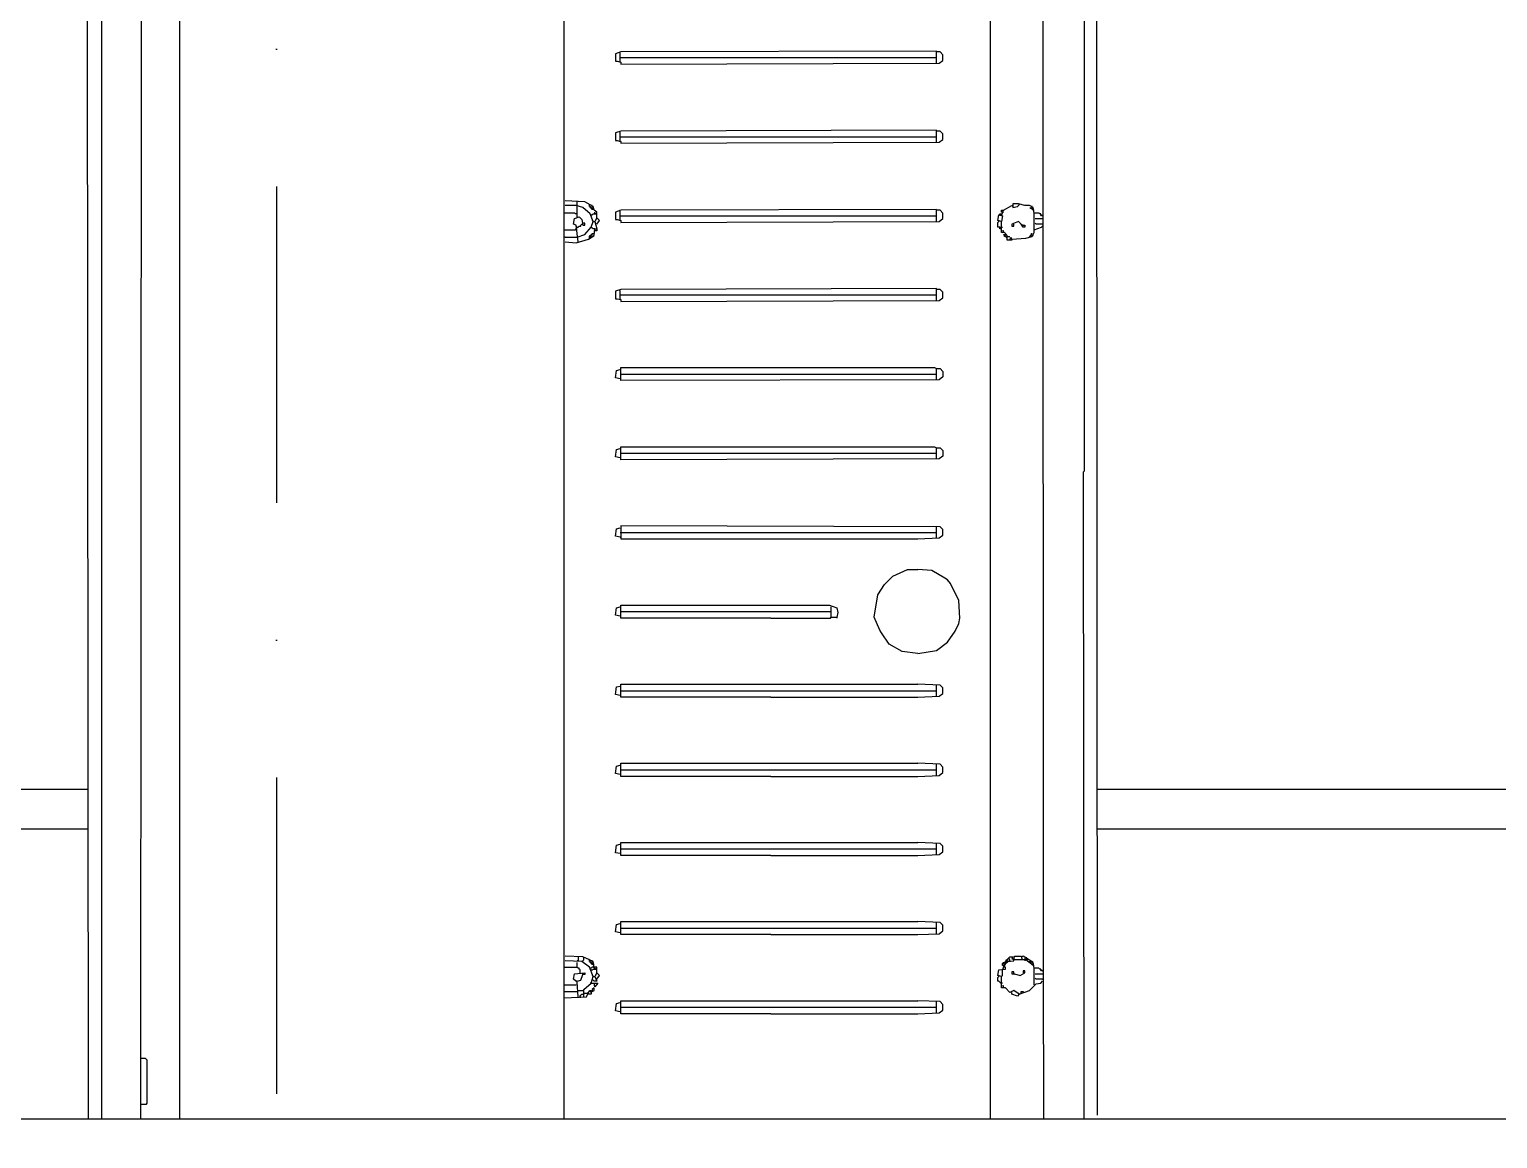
# Model space of a CAD drawing. Extents: x 3792242 to 5145247, y -1546315 to -1031918.
# Drawn here: x 3940713 to 3941826, y -1492045 to -1491204 of the extents above; entities that cross this region are included whole.
import ezdxf

# ---------------------------------------------------------------- set-up
doc = ezdxf.new("R2010")
doc.units = 0
doc.header["$MEASUREMENT"] = 0
doc.linetypes.add('BODKOCIARKOVANA_3', pattern=[5.6, 3, -1.3, 0, -1.3])
for name, color, linetype in [('osi', 253, 'CONTINUOUS'), ('TENKÁ', 7, 'CONTINUOUS'), ('ZZ-chladenie', 133, 'CONTINUOUS')]:
    doc.layers.add(name, color=color, linetype=linetype)

msp = doc.modelspace()

# ---------------------------------------------------------------- linework, layer by layer
at = {"layer": 'osi', "linetype": 'BODKOCIARKOVANA_3', "ltscale": 80}
msp.add_line((3940900, -1485946), (3940900, -1508356), dxfattribs=at)
at = {"layer": 'TENKÁ'}
for p, q in [((3903205, -1491780.27), (3940757.191, -1491780.27)), ((3941522.761, -1491780.27), (3942130.581, -1491780.27)), ((3936465, -1491810.27), (3940757.217, -1491810.27)), ((3941522.775, -1491810.27), (3942130.606, -1491810.27)), ((3936435, -1492030.27), (3949315, -1492030.27))]:
    msp.add_line(p, q, dxfattribs=at)
at = {"layer": 'ZZ-chladenie'}
for p, q in [((3940767.397, -1492030.27), (3940767.397, -1490472.802)), ((3941512.99, -1491538.943), (3941512.99, -1490472.802)), ((3940757.403, -1492030.27), (3940756.101, -1490493.984)), ((3941441.679, -1492030.27), (3941441.679, -1490494.69)), ((3941481.924, -1491917.388), (3941481.218, -1490494.69)), ((3941522.875, -1492027.532), (3941522.169, -1490494.69)), ((3940797.114, -1492030.27), (3940797.758, -1490674.734)), ((3940826.706, -1492030.27), (3940826.706, -1490872.429)), ((3941118.306, -1492030.27), (3941118.306, -1490887.256)), ((3941161.376, -1491221.219), (3941157.139, -1491222.631)), ((3941157.139, -1491222.631), (3941157.139, -1491228.28)), ((3941157.139, -1491228.28), (3941158.552, -1491228.28)), ((3941158.552, -1491228.28), (3941161.376, -1491228.986)), ((3941160.669, -1491228.986), (3941160.669, -1491221.925)), ((3941160.669, -1491225.455), (3941400.727, -1491225.455)), ((3941400.727, -1491220.513), (3941161.376, -1491221.219)), ((3941161.376, -1491228.986), (3941161.376, -1491230.398)), ((3941400.727, -1491229.692), (3941400.727, -1491220.513)), ((3941403.552, -1491221.219), (3941400.727, -1491221.219)), ((3941402.846, -1491229.692), (3941405.67, -1491227.574)), ((3941405.67, -1491223.338), (3941403.552, -1491221.219)), ((3941405.67, -1491227.574), (3941405.67, -1491223.338)), ((3941161.376, -1491230.398), (3941402.846, -1491229.692)), ((3941161.376, -1491281.234), (3941157.139, -1491282.646)), ((3941157.139, -1491282.646), (3941157.139, -1491288.294)), ((3941160.669, -1491289), (3941160.669, -1491281.94)), ((3941400.727, -1491280.528), (3941161.376, -1491281.234)), ((3941400.727, -1491289.706), (3941400.727, -1491280.528)), ((3941403.552, -1491281.234), (3941400.727, -1491281.234)), ((3941405.67, -1491283.352), (3941403.552, -1491281.234)), ((3941405.67, -1491287.588), (3941405.67, -1491283.352)), ((3941157.139, -1491288.294), (3941158.552, -1491288.294)), ((3941158.552, -1491288.294), (3941161.376, -1491289)), ((3941160.669, -1491285.47), (3941400.727, -1491285.47)), ((3941161.376, -1491289), (3941161.376, -1491290.412)), ((3941161.376, -1491290.412), (3941402.846, -1491289.706)), ((3941402.846, -1491289.706), (3941405.67, -1491287.588)), ((3941133.839, -1491334.894), (3941119.013, -1491334.188)), ((3941127.485, -1491337.718), (3941119.013, -1491337.718)), ((3941132.427, -1491339.13), (3941127.485, -1491337.718)), ((3941128.191, -1491334.894), (3941128.191, -1491334.188)), ((3941128.191, -1491338.424), (3941128.191, -1491334.894)), ((3941128.191, -1491346.191), (3941128.191, -1491338.424)), ((3941138.076, -1491344.072), (3941132.427, -1491339.13)), ((3941140.194, -1491338.424), (3941133.839, -1491334.894)), ((3941137.37, -1491337.012), (3941136.663, -1491336.306)), ((3941137.37, -1491338.424), (3941137.37, -1491337.012)), ((3941138.076, -1491338.424), (3941137.37, -1491338.424)), ((3941138.076, -1491339.13), (3941138.076, -1491338.424)), ((3941138.782, -1491339.13), (3941138.076, -1491338.424)), ((3941138.782, -1491339.13), (3941138.076, -1491339.13)), ((3941139.488, -1491337.718), (3941138.782, -1491337.718)), ((3941138.782, -1491339.13), (3941139.488, -1491339.836)), ((3941138.782, -1491339.836), (3941138.782, -1491339.13)), ((3941139.488, -1491340.542), (3941138.782, -1491339.836)), ((3941139.488, -1491338.424), (3941139.488, -1491337.718)), ((3941140.194, -1491339.13), (3941139.488, -1491338.424)), ((3941139.488, -1491339.836), (3941140.194, -1491339.13)), ((3941139.488, -1491339.836), (3941140.194, -1491339.13)), ((3941140.9, -1491341.248), (3941140.194, -1491338.424)), ((3941451.564, -1491341.248), (3941457.918, -1491337.718)), ((3941457.918, -1491337.718), (3941458.624, -1491338.424)), ((3941462.86, -1491336.306), (3941458.624, -1491336.306)), ((3941458.624, -1491336.306), (3941458.624, -1491339.13)), ((3941458.624, -1491339.13), (3941462.155, -1491338.424)), ((3941462.155, -1491338.424), (3941463.567, -1491337.012)), ((3941467.803, -1491337.718), (3941462.86, -1491336.306)), ((3941463.567, -1491337.012), (3941463.567, -1491336.306)), ((3941471.333, -1491337.718), (3941467.803, -1491337.718)), ((3941474.157, -1491339.13), (3941471.333, -1491337.718)), ((3941472.039, -1491339.836), (3941472.039, -1491339.13)), ((3941474.157, -1491341.248), (3941472.039, -1491339.13)), ((3941472.745, -1491339.836), (3941472.039, -1491339.836)), ((3941473.451, -1491338.424), (3941472.745, -1491338.424)), ((3941473.451, -1491339.13), (3941473.451, -1491338.424)), ((3941474.157, -1491339.836), (3941473.451, -1491339.13)), ((3941473.451, -1491340.542), (3941474.157, -1491339.836)), ((3941474.863, -1491343.367), (3941474.157, -1491339.13)), ((3941126.073, -1491343.367), (3941118.306, -1491343.367)), ((3941125.367, -1491351.839), (3941126.073, -1491347.603)), ((3941126.779, -1491344.072), (3941126.073, -1491343.367)), ((3941126.073, -1491347.603), (3941129.603, -1491346.191)), ((3941128.191, -1491344.072), (3941126.779, -1491344.072)), ((3941129.603, -1491346.191), (3941131.721, -1491348.308)), ((3941131.721, -1491348.308), (3941132.427, -1491352.545)), ((3941133.839, -1491351.133), (3941132.427, -1491351.133)), ((3941133.839, -1491352.545), (3941133.839, -1491351.133)), ((3941140.194, -1491349.721), (3941138.076, -1491344.072)), ((3941138.782, -1491344.779), (3941138.076, -1491344.779)), ((3941138.782, -1491344.779), (3941139.488, -1491344.779)), ((3941138.782, -1491353.957), (3941140.194, -1491349.721)), ((3941140.9, -1491340.542), (3941139.488, -1491340.542)), ((3941139.488, -1491344.779), (3941140.194, -1491344.072)), ((3941140.194, -1491349.721), (3941139.488, -1491349.015)), ((3941140.194, -1491344.072), (3941142.312, -1491344.072)), ((3941140.194, -1491349.721), (3941141.606, -1491349.721)), ((3941143.018, -1491342.66), (3941140.9, -1491341.248)), ((3941141.606, -1491343.367), (3941141.606, -1491342.66)), ((3941142.312, -1491344.072), (3941141.606, -1491343.367)), ((3941143.018, -1491346.896), (3941141.606, -1491349.721)), ((3941141.606, -1491349.721), (3941143.018, -1491355.37)), ((3941143.018, -1491346.896), (3941143.018, -1491342.66)), ((3941143.018, -1491346.896), (3941143.724, -1491347.603)), ((3941145.136, -1491349.015), (3941143.018, -1491346.896)), ((3941143.018, -1491351.839), (3941145.136, -1491349.015)), ((3941161.376, -1491341.248), (3941157.139, -1491342.66)), ((3941157.139, -1491342.66), (3941157.139, -1491348.308)), ((3941157.139, -1491348.308), (3941158.552, -1491348.308)), ((3941158.552, -1491348.308), (3941161.376, -1491349.015)), ((3941160.669, -1491349.015), (3941160.669, -1491341.954)), ((3941160.669, -1491345.484), (3941400.727, -1491345.484)), ((3941400.727, -1491340.542), (3941161.376, -1491341.248)), ((3941161.376, -1491349.015), (3941161.376, -1491350.427)), ((3941161.376, -1491350.427), (3941402.846, -1491349.721)), ((3941400.727, -1491349.721), (3941400.727, -1491340.542)), ((3941403.552, -1491341.248), (3941400.727, -1491341.248)), ((3941402.846, -1491349.721), (3941405.67, -1491347.603)), ((3941405.67, -1491343.367), (3941403.552, -1491341.248)), ((3941405.67, -1491347.603), (3941405.67, -1491343.367)), ((3941447.327, -1491349.015), (3941448.033, -1491344.779)), ((3941450.151, -1491349.721), (3941447.327, -1491349.015)), ((3941447.327, -1491350.427), (3941448.033, -1491349.721)), ((3941447.327, -1491353.957), (3941447.327, -1491350.427)), ((3941448.033, -1491344.779), (3941448.739, -1491344.779)), ((3941448.033, -1491349.721), (3941448.033, -1491349.015)), ((3941448.739, -1491344.779), (3941448.739, -1491344.072)), ((3941448.739, -1491344.072), (3941450.151, -1491344.072)), ((3941448.739, -1491344.779), (3941448.739, -1491345.484)), ((3941448.739, -1491344.779), (3941450.857, -1491345.484)), ((3941450.151, -1491342.66), (3941450.151, -1491341.248)), ((3941450.151, -1491341.248), (3941451.564, -1491341.248)), ((3941450.151, -1491345.484), (3941451.564, -1491341.248)), ((3941450.857, -1491342.66), (3941450.151, -1491342.66)), ((3941450.151, -1491344.072), (3941450.857, -1491344.072)), ((3941450.857, -1491345.484), (3941450.151, -1491349.721)), ((3941450.151, -1491358.194), (3941450.151, -1491349.721)), ((3941450.857, -1491342.66), (3941451.564, -1491342.66)), ((3941462.86, -1491349.721), (3941457.918, -1491351.839)), ((3941464.979, -1491351.839), (3941462.86, -1491349.721)), ((3941474.157, -1491341.248), (3941473.451, -1491340.542)), ((3941474.157, -1491341.248), (3941474.863, -1491341.248)), ((3941478.394, -1491343.367), (3941474.863, -1491343.367)), ((3941474.863, -1491356.075), (3941474.863, -1491343.367)), ((3941475.569, -1491347.603), (3941481.218, -1491347.603)), ((3941476.275, -1491351.839), (3941475.569, -1491351.133)), ((3941479.099, -1491344.072), (3941478.394, -1491343.367)), ((3941479.806, -1491344.072), (3941479.099, -1491344.072)), ((3941479.806, -1491344.779), (3941479.806, -1491344.072)), ((3941480.512, -1491345.484), (3941479.806, -1491344.779)), ((3941481.218, -1491345.484), (3941480.512, -1491344.779)), ((3941481.218, -1491345.484), (3941480.512, -1491345.484)), ((3941481.218, -1491345.484), (3941481.924, -1491345.484)), ((3941118.306, -1491356.075), (3941126.779, -1491356.075)), ((3941119.013, -1491361.724), (3941118.306, -1491361.724)), ((3941119.013, -1491361.724), (3941128.191, -1491361.724)), ((3941127.485, -1491352.545), (3941125.367, -1491351.839)), ((3941126.779, -1491356.075), (3941127.485, -1491355.37)), ((3941128.897, -1491365.254), (3941127.485, -1491352.545)), ((3941128.191, -1491353.957), (3941127.485, -1491353.251)), ((3941127.485, -1491355.37), (3941128.191, -1491355.37)), ((3941128.191, -1491353.957), (3941128.897, -1491353.957)), ((3941128.191, -1491361.724), (3941133.839, -1491359.606)), ((3941128.897, -1491353.957), (3941129.603, -1491353.251)), ((3941129.603, -1491353.251), (3941131.015, -1491353.251)), ((3941131.015, -1491352.545), (3941131.721, -1491351.839)), ((3941131.015, -1491353.251), (3941131.015, -1491352.545)), ((3941131.721, -1491351.839), (3941132.427, -1491351.839)), ((3941132.427, -1491352.545), (3941133.839, -1491352.545)), ((3941133.839, -1491359.606), (3941138.782, -1491353.957)), ((3941136.663, -1491363.136), (3941140.9, -1491360.312)), ((3941137.37, -1491361.018), (3941138.076, -1491360.312)), ((3941137.37, -1491362.43), (3941137.37, -1491361.018)), ((3941138.076, -1491361.018), (3941138.782, -1491360.312)), ((3941138.076, -1491360.312), (3941138.782, -1491360.312)), ((3941138.076, -1491361.018), (3941138.782, -1491361.724)), ((3941138.782, -1491361.724), (3941138.076, -1491361.018)), ((3941139.488, -1491354.663), (3941138.782, -1491354.663)), ((3941138.782, -1491360.312), (3941138.782, -1491359.606)), ((3941138.782, -1491359.606), (3941139.488, -1491359.606)), ((3941138.782, -1491360.312), (3941139.488, -1491359.606)), ((3941138.782, -1491361.724), (3941139.488, -1491361.018)), ((3941140.194, -1491355.37), (3941139.488, -1491354.663)), ((3941139.488, -1491359.606), (3941139.488, -1491358.899)), ((3941139.488, -1491358.899), (3941140.9, -1491358.899)), ((3941139.488, -1491361.018), (3941140.194, -1491361.018)), ((3941141.606, -1491355.37), (3941140.194, -1491355.37)), ((3941140.194, -1491361.018), (3941140.194, -1491360.312)), ((3941140.9, -1491360.312), (3941141.606, -1491355.37)), ((3941141.606, -1491355.37), (3941143.018, -1491355.37)), ((3941143.018, -1491356.782), (3941141.606, -1491356.782)), ((3941143.018, -1491355.37), (3941143.018, -1491356.782)), ((3941448.739, -1491353.957), (3941447.327, -1491353.957)), ((3941448.739, -1491355.37), (3941448.739, -1491353.957)), ((3941448.739, -1491353.957), (3941450.151, -1491353.957)), ((3941450.151, -1491355.37), (3941448.739, -1491355.37)), ((3941450.151, -1491353.957), (3941450.857, -1491353.957)), ((3941452.269, -1491358.194), (3941450.151, -1491358.194)), ((3941451.564, -1491356.782), (3941450.857, -1491356.782)), ((3941450.857, -1491358.194), (3941451.564, -1491357.487)), ((3941451.564, -1491357.487), (3941451.564, -1491356.782)), ((3941454.388, -1491362.43), (3941451.564, -1491359.606)), ((3941451.564, -1491359.606), (3941452.976, -1491359.606)), ((3941454.388, -1491360.312), (3941452.269, -1491358.194)), ((3941452.269, -1491361.018), (3941452.269, -1491360.312)), ((3941452.976, -1491361.018), (3941452.269, -1491361.018)), ((3941453.681, -1491359.606), (3941452.976, -1491359.606)), ((3941453.681, -1491360.312), (3941453.681, -1491359.606)), ((3941453.681, -1491361.724), (3941454.388, -1491361.018)), ((3941454.388, -1491362.43), (3941453.681, -1491361.724)), ((3941454.388, -1491363.842), (3941454.388, -1491360.312)), ((3941454.388, -1491361.018), (3941455.093, -1491361.018)), ((3941455.093, -1491361.018), (3941456.506, -1491361.018)), ((3941456.506, -1491363.842), (3941457.212, -1491361.724)), ((3941457.212, -1491361.724), (3941457.918, -1491363.842)), ((3941457.918, -1491363.136), (3941457.212, -1491362.43)), ((3941457.918, -1491351.839), (3941457.918, -1491353.251)), ((3941457.918, -1491353.251), (3941459.33, -1491353.251)), ((3941457.918, -1491363.136), (3941468.509, -1491362.43)), ((3941459.33, -1491353.251), (3941459.33, -1491351.839)), ((3941466.391, -1491353.957), (3941464.979, -1491351.839)), ((3941466.391, -1491352.545), (3941465.684, -1491352.545)), ((3941466.391, -1491352.545), (3941467.803, -1491352.545)), ((3941467.803, -1491353.957), (3941466.391, -1491353.957)), ((3941467.803, -1491352.545), (3941467.803, -1491353.957)), ((3941468.509, -1491362.43), (3941473.451, -1491361.018)), ((3941471.333, -1491361.724), (3941472.745, -1491359.606)), ((3941472.039, -1491360.312), (3941472.745, -1491359.606)), ((3941472.039, -1491360.312), (3941472.745, -1491361.018)), ((3941472.745, -1491361.018), (3941472.039, -1491360.312)), ((3941472.745, -1491359.606), (3941472.745, -1491358.899)), ((3941472.745, -1491358.899), (3941473.451, -1491358.899)), ((3941472.745, -1491359.606), (3941473.451, -1491358.899)), ((3941472.745, -1491361.018), (3941473.451, -1491360.312)), ((3941473.451, -1491361.018), (3941474.863, -1491358.194)), ((3941473.451, -1491360.312), (3941474.157, -1491360.312)), ((3941474.157, -1491360.312), (3941474.157, -1491359.606)), ((3941474.863, -1491356.075), (3941480.512, -1491353.957)), ((3941474.863, -1491358.194), (3941474.863, -1491356.075)), ((3941481.218, -1491351.839), (3941476.275, -1491351.839)), ((3941480.512, -1491353.957), (3941481.218, -1491353.251)), ((3941481.218, -1491351.839), (3941481.924, -1491351.839)), ((3941119.013, -1491365.254), (3941127.485, -1491365.96)), ((3941127.485, -1491365.96), (3941136.663, -1491363.136)), ((3941457.918, -1491363.842), (3941454.388, -1491363.842)), ((3941161.376, -1491401.263), (3941157.139, -1491402.675)), ((3941157.139, -1491402.675), (3941157.139, -1491408.324)), ((3941160.669, -1491409.029), (3941160.669, -1491401.969)), ((3941160.669, -1491405.499), (3941400.727, -1491405.499)), ((3941400.727, -1491400.557), (3941161.376, -1491401.263)), ((3941400.727, -1491409.736), (3941400.727, -1491400.557)), ((3941403.552, -1491401.263), (3941400.727, -1491401.263)), ((3941405.67, -1491403.381), (3941403.552, -1491401.263)), ((3941405.67, -1491407.617), (3941405.67, -1491403.381)), ((3941157.139, -1491408.324), (3941158.552, -1491408.324)), ((3941158.552, -1491408.324), (3941161.376, -1491409.029)), ((3941161.376, -1491409.029), (3941161.376, -1491410.441)), ((3941161.376, -1491410.441), (3941402.846, -1491409.736)), ((3941402.846, -1491409.736), (3941405.67, -1491407.617)), ((3941157.139, -1491468.338), (3941157.845, -1491462.689)), ((3941157.845, -1491462.689), (3941160.669, -1491461.983)), ((3941160.669, -1491461.983), (3941161.376, -1491461.983)), ((3941161.376, -1491470.456), (3941161.376, -1491460.571)), ((3941161.376, -1491460.571), (3941399.315, -1491460.571)), ((3941399.315, -1491460.571), (3941400.727, -1491461.277)), ((3941400.727, -1491469.75), (3941400.727, -1491461.277)), ((3941400.727, -1491461.277), (3941403.552, -1491461.277)), ((3941403.552, -1491461.277), (3941405.67, -1491463.395)), ((3941160.669, -1491469.044), (3941157.139, -1491468.338)), ((3941160.669, -1491465.514), (3941400.727, -1491465.514)), ((3941402.846, -1491469.75), (3941161.376, -1491470.456)), ((3941405.67, -1491467.632), (3941402.846, -1491469.75)), ((3941405.67, -1491463.395), (3941405.67, -1491467.632)), ((3941157.139, -1491528.353), (3941157.845, -1491522.704)), ((3941160.669, -1491529.058), (3941157.139, -1491528.353)), ((3941157.845, -1491522.704), (3941160.669, -1491521.998)), ((3941160.669, -1491521.998), (3941161.376, -1491521.998)), ((3941160.669, -1491525.528), (3941400.727, -1491525.528)), ((3941161.376, -1491530.47), (3941161.376, -1491520.586)), ((3941161.376, -1491520.586), (3941399.315, -1491520.586)), ((3941402.846, -1491529.765), (3941161.376, -1491530.47)), ((3941399.315, -1491520.586), (3941400.727, -1491521.292)), ((3941400.727, -1491529.765), (3941400.727, -1491521.292)), ((3941400.727, -1491521.292), (3941403.552, -1491521.292)), ((3941405.67, -1491527.646), (3941402.846, -1491529.765)), ((3941403.552, -1491521.292), (3941405.67, -1491523.41)), ((3941405.67, -1491523.41), (3941405.67, -1491527.646)), ((3941512.284, -1491539.649), (3941512.99, -1491538.943)), ((3941512.842, -1492030.27), (3941512.284, -1491539.649)), ((3941157.139, -1491588.367), (3941157.845, -1491582.719)), ((3941157.845, -1491582.719), (3941160.669, -1491582.012)), ((3941160.669, -1491585.543), (3941400.727, -1491585.543)), ((3941403.552, -1491581.307), (3941161.376, -1491580.6)), ((3941161.376, -1491580.6), (3941161.376, -1491590.485)), ((3941400.727, -1491589.779), (3941400.727, -1491581.307)), ((3941405.67, -1491583.424), (3941403.552, -1491581.307)), ((3941405.67, -1491587.661), (3941405.67, -1491583.424)), ((3941160.669, -1491589.073), (3941157.139, -1491588.367)), ((3941160.669, -1491589.073), (3941161.376, -1491589.073)), ((3941161.376, -1491590.485), (3941386.606, -1491590.485)), ((3941386.606, -1491590.485), (3941402.846, -1491589.779)), ((3941402.846, -1491589.779), (3941405.67, -1491587.661)), ((3941361.188, -1491625.082), (3941367.543, -1491618.727)), ((3941367.543, -1491618.727), (3941378.84, -1491613.785)), ((3941378.84, -1491613.785), (3941386.606, -1491613.785)), ((3941397.197, -1491614.491), (3941386.606, -1491613.785)), ((3941407.082, -1491620.139), (3941397.197, -1491614.491)), ((3941356.246, -1491632.848), (3941361.188, -1491625.082)), ((3941409.2, -1491621.551), (3941407.082, -1491620.139)), ((3941411.318, -1491624.376), (3941409.2, -1491621.551)), ((3941417.673, -1491637.085), (3941411.318, -1491624.376)), ((3941161.376, -1491650.499), (3941161.376, -1491640.615)), ((3941161.376, -1491640.615), (3941319.532, -1491640.615)), ((3941319.532, -1491640.615), (3941325.18, -1491642.733)), ((3941353.422, -1491649.794), (3941356.246, -1491632.848)), ((3941418.379, -1491650.499), (3941417.673, -1491637.085)), ((3941157.139, -1491648.382), (3941157.845, -1491642.733)), ((3941160.669, -1491649.087), (3941157.139, -1491648.382)), ((3941157.845, -1491642.733), (3941160.669, -1491642.027)), ((3941160.669, -1491642.027), (3941161.376, -1491642.027)), ((3941160.669, -1491645.557), (3941320.944, -1491645.557)), ((3941275.05, -1491650.499), (3941161.376, -1491650.499)), ((3941275.05, -1491650.499), (3941320.237, -1491650.499)), ((3941320.237, -1491650.499), (3941320.944, -1491649.794)), ((3941320.944, -1491649.794), (3941320.944, -1491642.027)), ((3941320.944, -1491649.794), (3941325.18, -1491649.794)), ((3941325.18, -1491642.733), (3941325.886, -1491646.263)), ((3941325.886, -1491646.263), (3941325.18, -1491649.794)), ((3941325.18, -1491649.794), (3941325.18, -1491650.499)), ((3941357.658, -1491659.678), (3941353.422, -1491649.794)), ((3941417.673, -1491654.736), (3941418.379, -1491650.499)), ((3941359.071, -1491661.797), (3941357.658, -1491659.678)), ((3941364.719, -1491670.269), (3941359.071, -1491661.797)), ((3941409.2, -1491668.857), (3941414.849, -1491660.385)), ((3941414.849, -1491660.385), (3941417.673, -1491654.736)), ((3941374.603, -1491675.918), (3941364.719, -1491670.269)), ((3941400.727, -1491675.212), (3941409.2, -1491668.857)), ((3941386.606, -1491677.33), (3941374.603, -1491675.918)), ((3941386.606, -1491677.33), (3941400.727, -1491675.212)), ((3941157.139, -1491708.396), (3941157.845, -1491702.748)), ((3941157.845, -1491702.748), (3941160.669, -1491702.041)), ((3941160.669, -1491702.041), (3941161.376, -1491702.041)), ((3941160.669, -1491705.572), (3941275.05, -1491705.572)), ((3941161.376, -1491710.515), (3941161.376, -1491700.629)), ((3941161.376, -1491700.629), (3941386.606, -1491700.629)), ((3941275.05, -1491705.572), (3941386.606, -1491705.572)), ((3941403.552, -1491701.336), (3941386.606, -1491700.629)), ((3941386.606, -1491705.572), (3941400.727, -1491705.572)), ((3941400.727, -1491709.808), (3941400.727, -1491701.336)), ((3941402.846, -1491709.808), (3941405.67, -1491707.69)), ((3941405.67, -1491703.453), (3941403.552, -1491701.336)), ((3941405.67, -1491707.69), (3941405.67, -1491703.453)), ((3941160.669, -1491709.102), (3941157.139, -1491708.396)), ((3941275.05, -1491710.515), (3941161.376, -1491710.515)), ((3941275.05, -1491710.515), (3941386.606, -1491710.515)), ((3941386.606, -1491710.515), (3941402.846, -1491709.808)), ((3941157.139, -1491768.411), (3941157.845, -1491762.762)), ((3941157.845, -1491762.762), (3941160.669, -1491762.056)), ((3941160.669, -1491762.056), (3941161.376, -1491762.056)), ((3941161.376, -1491770.529), (3941161.376, -1491760.644)), ((3941161.376, -1491760.644), (3941275.05, -1491760.644)), ((3941275.05, -1491760.644), (3941386.606, -1491760.644)), ((3941403.552, -1491761.35), (3941386.606, -1491760.644)), ((3941400.727, -1491769.823), (3941400.727, -1491761.35)), ((3941405.67, -1491763.468), (3941403.552, -1491761.35)), ((3941405.67, -1491767.705), (3941405.67, -1491763.468)), ((3941160.669, -1491769.117), (3941157.139, -1491768.411)), ((3941160.669, -1491765.586), (3941275.05, -1491765.586)), ((3941275.05, -1491770.529), (3941161.376, -1491770.529)), ((3941275.05, -1491765.586), (3941386.606, -1491765.586)), ((3941275.05, -1491770.529), (3941386.606, -1491770.529)), ((3941386.606, -1491765.586), (3941400.727, -1491765.586)), ((3941386.606, -1491770.529), (3941402.846, -1491769.823)), ((3941402.846, -1491769.823), (3941405.67, -1491767.705)), ((3941157.139, -1491828.425), (3941157.845, -1491822.777)), ((3941160.669, -1491829.131), (3941157.139, -1491828.425)), ((3941157.845, -1491822.777), (3941160.669, -1491822.071)), ((3941160.669, -1491822.071), (3941161.376, -1491822.071)), ((3941160.669, -1491825.601), (3941275.05, -1491825.601)), ((3941161.376, -1491830.543), (3941161.376, -1491820.658)), ((3941161.376, -1491820.658), (3941275.05, -1491820.658)), ((3941275.05, -1491830.543), (3941161.376, -1491830.543)), ((3941275.05, -1491820.658), (3941386.606, -1491820.658)), ((3941275.05, -1491825.601), (3941386.606, -1491825.601)), ((3941275.05, -1491830.543), (3941386.606, -1491830.543)), ((3941403.552, -1491821.365), (3941386.606, -1491820.658)), ((3941386.606, -1491825.601), (3941400.727, -1491825.601)), ((3941386.606, -1491830.543), (3941402.846, -1491829.837)), ((3941400.727, -1491829.837), (3941400.727, -1491821.365)), ((3941402.846, -1491829.837), (3941405.67, -1491827.719)), ((3941405.67, -1491823.483), (3941403.552, -1491821.365)), ((3941405.67, -1491827.719), (3941405.67, -1491823.483)), ((3941157.139, -1491888.44), (3941157.845, -1491882.791)), ((3941157.845, -1491882.791), (3941160.669, -1491882.085)), ((3941160.669, -1491882.085), (3941161.376, -1491882.085)), ((3941160.669, -1491885.615), (3941275.05, -1491885.615)), ((3941161.376, -1491890.558), (3941161.376, -1491880.673)), ((3941161.376, -1491880.673), (3941275.05, -1491880.673)), ((3941275.05, -1491880.673), (3941386.606, -1491880.673)), ((3941275.05, -1491885.615), (3941386.606, -1491885.615)), ((3941403.552, -1491881.379), (3941386.606, -1491880.673)), ((3941386.606, -1491885.615), (3941400.727, -1491885.615)), ((3941400.727, -1491889.852), (3941400.727, -1491881.379)), ((3941405.67, -1491883.498), (3941403.552, -1491881.379)), ((3941405.67, -1491887.734), (3941405.67, -1491883.498)), ((3941160.669, -1491889.146), (3941157.139, -1491888.44)), ((3941275.05, -1491890.558), (3941161.376, -1491890.558)), ((3941275.05, -1491890.558), (3941386.606, -1491890.558)), ((3941386.606, -1491890.558), (3941402.846, -1491889.852)), ((3941402.846, -1491889.852), (3941405.67, -1491887.734)), ((3941132.427, -1491907.503), (3941119.013, -1491906.797)), ((3941128.897, -1491907.503), (3941128.897, -1491910.327)), ((3941140.194, -1491911.033), (3941132.427, -1491907.503)), ((3941133.133, -1491908.209), (3941133.133, -1491907.503)), ((3941133.133, -1491909.621), (3941133.133, -1491908.209)), ((3941452.269, -1491911.739), (3941456.506, -1491907.503)), ((3941455.8, -1491908.915), (3941455.8, -1491908.209)), ((3941456.506, -1491907.503), (3941458.624, -1491907.503)), ((3941458.624, -1491907.503), (3941457.918, -1491908.915)), ((3941459.33, -1491910.327), (3941460.036, -1491906.797)), ((3941460.036, -1491906.797), (3941464.979, -1491906.797)), ((3941464.979, -1491906.797), (3941465.684, -1491909.621)), ((3941465.684, -1491907.503), (3941464.979, -1491907.503)), ((3941466.391, -1491906.797), (3941465.684, -1491907.503)), ((3941474.157, -1491911.739), (3941466.391, -1491906.797)), ((3941467.803, -1491908.915), (3941468.509, -1491908.209)), ((3941469.215, -1491908.209), (3941468.509, -1491908.209)), ((3941469.215, -1491908.915), (3941469.215, -1491908.209)), ((3941118.306, -1491915.27), (3941128.191, -1491915.27)), ((3941131.721, -1491911.033), (3941119.013, -1491910.327)), ((3941126.073, -1491920.212), (3941133.839, -1491919.506)), ((3941128.897, -1491910.327), (3941128.191, -1491910.327)), ((3941128.191, -1491915.27), (3941128.191, -1491911.739)), ((3941128.897, -1491915.975), (3941128.191, -1491915.27)), ((3941129.603, -1491915.975), (3941128.897, -1491915.975)), ((3941129.603, -1491916.682), (3941129.603, -1491915.975)), ((3941130.309, -1491917.388), (3941129.603, -1491916.682)), ((3941130.309, -1491919.506), (3941130.309, -1491917.388)), ((3941137.37, -1491915.27), (3941131.721, -1491911.033)), ((3941132.427, -1491910.327), (3941133.133, -1491909.621)), ((3941132.427, -1491911.033), (3941132.427, -1491910.327)), ((3941132.427, -1491920.918), (3941132.427, -1491919.506)), ((3941133.839, -1491919.506), (3941133.839, -1491920.918)), ((3941137.37, -1491909.621), (3941136.663, -1491908.915)), ((3941137.37, -1491911.033), (3941137.37, -1491909.621)), ((3941138.076, -1491911.033), (3941137.37, -1491911.033)), ((3941140.194, -1491922.33), (3941137.37, -1491915.27)), ((3941138.076, -1491915.975), (3941137.37, -1491915.975)), ((3941138.076, -1491911.739), (3941138.076, -1491911.033)), ((3941138.782, -1491911.739), (3941138.076, -1491911.033)), ((3941138.782, -1491911.739), (3941138.076, -1491911.739)), ((3941138.782, -1491915.975), (3941138.076, -1491915.975)), ((3941138.782, -1491917.388), (3941138.076, -1491917.388)), ((3941139.488, -1491910.327), (3941138.782, -1491910.327)), ((3941138.782, -1491911.739), (3941139.488, -1491912.446)), ((3941138.782, -1491912.446), (3941138.782, -1491911.739)), ((3941139.488, -1491913.151), (3941138.782, -1491912.446)), ((3941139.488, -1491915.27), (3941138.782, -1491915.975)), ((3941138.782, -1491917.388), (3941139.488, -1491917.388)), ((3941139.488, -1491911.033), (3941139.488, -1491910.327)), ((3941140.194, -1491911.739), (3941139.488, -1491911.033)), ((3941139.488, -1491912.446), (3941140.194, -1491911.739)), ((3941139.488, -1491912.446), (3941140.194, -1491911.739)), ((3941140.9, -1491913.151), (3941139.488, -1491913.151)), ((3941143.018, -1491915.27), (3941139.488, -1491915.27)), ((3941139.488, -1491917.388), (3941140.194, -1491916.682)), ((3941140.9, -1491915.27), (3941140.194, -1491911.033)), ((3941140.194, -1491916.682), (3941142.312, -1491916.682)), ((3941140.9, -1491915.975), (3941140.9, -1491915.27)), ((3941141.606, -1491915.975), (3941140.9, -1491915.975)), ((3941142.312, -1491916.682), (3941141.606, -1491915.975)), ((3941143.018, -1491919.506), (3941141.606, -1491922.33)), ((3941143.018, -1491919.506), (3941143.018, -1491915.27)), ((3941143.018, -1491919.506), (3941143.724, -1491920.212)), ((3941145.136, -1491921.624), (3941143.018, -1491919.506)), ((3941447.327, -1491921.624), (3941448.033, -1491917.388)), ((3941448.033, -1491917.388), (3941452.976, -1491916.682)), ((3941450.857, -1491912.446), (3941451.564, -1491911.739)), ((3941450.857, -1491913.858), (3941450.857, -1491912.446)), ((3941451.564, -1491913.858), (3941450.857, -1491913.858)), ((3941450.857, -1491916.682), (3941451.564, -1491915.975)), ((3941450.857, -1491921.624), (3941450.857, -1491916.682)), ((3941451.564, -1491915.27), (3941454.388, -1491911.033)), ((3941451.564, -1491912.446), (3941452.269, -1491911.739)), ((3941451.564, -1491911.739), (3941452.269, -1491911.739)), ((3941452.269, -1491913.151), (3941451.564, -1491912.446)), ((3941451.564, -1491913.858), (3941452.269, -1491913.858)), ((3941451.564, -1491915.975), (3941451.564, -1491915.27)), ((3941452.976, -1491915.27), (3941451.564, -1491915.27)), ((3941452.269, -1491911.739), (3941452.976, -1491911.033)), ((3941452.269, -1491911.739), (3941452.976, -1491912.446)), ((3941452.976, -1491912.446), (3941452.269, -1491913.151)), ((3941452.269, -1491913.858), (3941452.269, -1491913.151)), ((3941452.976, -1491911.033), (3941453.681, -1491910.327)), ((3941452.976, -1491916.682), (3941452.976, -1491915.27)), ((3941453.681, -1491910.327), (3941453.681, -1491909.621)), ((3941453.681, -1491909.621), (3941454.388, -1491909.621)), ((3941453.681, -1491911.739), (3941454.388, -1491911.739)), ((3941455.093, -1491910.327), (3941454.388, -1491909.621)), ((3941454.388, -1491911.033), (3941455.093, -1491910.327)), ((3941454.388, -1491911.033), (3941459.33, -1491910.327)), ((3941454.388, -1491911.739), (3941455.093, -1491911.033)), ((3941456.506, -1491909.621), (3941455.8, -1491908.915)), ((3941456.506, -1491911.033), (3941456.506, -1491909.621)), ((3941457.918, -1491908.915), (3941459.33, -1491908.915)), ((3941459.33, -1491918.8), (3941457.918, -1491918.8)), ((3941457.918, -1491918.8), (3941457.918, -1491920.212)), ((3941465.684, -1491909.621), (3941459.33, -1491909.621)), ((3941459.33, -1491920.212), (3941459.33, -1491918.8)), ((3941464.272, -1491921.624), (3941467.803, -1491919.506)), ((3941468.509, -1491909.621), (3941465.684, -1491909.621)), ((3941467.803, -1491918.094), (3941466.391, -1491918.094)), ((3941466.391, -1491918.094), (3941466.391, -1491919.506)), ((3941467.803, -1491909.621), (3941467.803, -1491908.915)), ((3941467.803, -1491909.621), (3941467.803, -1491910.327)), ((3941467.803, -1491919.506), (3941467.803, -1491918.094)), ((3941474.157, -1491913.858), (3941468.509, -1491909.621)), ((3941469.215, -1491908.915), (3941469.215, -1491909.621)), ((3941470.627, -1491909.621), (3941470.627, -1491908.915)), ((3941471.333, -1491911.033), (3941472.039, -1491910.327)), ((3941472.039, -1491911.739), (3941471.333, -1491911.033)), ((3941472.039, -1491910.327), (3941472.745, -1491911.033)), ((3941472.039, -1491912.446), (3941472.039, -1491911.739)), ((3941472.745, -1491912.446), (3941472.039, -1491912.446)), ((3941473.451, -1491911.033), (3941472.745, -1491911.033)), ((3941473.451, -1491911.739), (3941473.451, -1491911.033)), ((3941474.157, -1491912.446), (3941473.451, -1491911.739)), ((3941473.451, -1491913.151), (3941474.157, -1491912.446)), ((3941474.157, -1491913.858), (3941473.451, -1491913.151)), ((3941474.863, -1491915.975), (3941474.157, -1491911.739)), ((3941474.157, -1491913.858), (3941474.863, -1491913.858)), ((3941478.394, -1491915.975), (3941474.863, -1491915.975)), ((3941474.863, -1491928.685), (3941474.863, -1491915.975)), ((3941479.099, -1491916.682), (3941478.394, -1491915.975)), ((3941479.806, -1491916.682), (3941479.099, -1491916.682)), ((3941479.806, -1491917.388), (3941479.806, -1491916.682)), ((3941480.512, -1491918.094), (3941479.806, -1491917.388)), ((3941481.218, -1491918.094), (3941480.512, -1491917.388)), ((3941481.218, -1491918.094), (3941480.512, -1491918.094)), ((3941481.218, -1491918.094), (3941481.924, -1491918.094)), ((3941482.252, -1492030.27), (3941481.924, -1491917.388)), ((3941118.306, -1491928.685), (3941127.485, -1491928.685)), ((3941125.367, -1491924.449), (3941126.073, -1491920.212)), ((3941128.191, -1491926.566), (3941125.367, -1491924.449)), ((3941128.191, -1491925.861), (3941127.485, -1491925.861)), ((3941128.191, -1491925.861), (3941131.015, -1491925.154)), ((3941128.897, -1491937.864), (3941128.191, -1491926.566)), ((3941131.015, -1491925.154), (3941132.427, -1491920.918)), ((3941133.839, -1491920.918), (3941132.427, -1491920.918)), ((3941133.133, -1491932.215), (3941138.782, -1491927.273)), ((3941138.782, -1491927.273), (3941138.076, -1491927.273)), ((3941138.782, -1491927.273), (3941140.194, -1491922.33)), ((3941138.782, -1491927.273), (3941143.724, -1491927.273)), ((3941140.194, -1491922.33), (3941139.488, -1491921.624)), ((3941140.194, -1491925.154), (3941139.488, -1491925.154)), ((3941140.9, -1491930.803), (3941139.488, -1491932.215)), ((3941140.194, -1491922.33), (3941141.606, -1491922.33)), ((3941140.9, -1491925.861), (3941140.194, -1491925.154)), ((3941143.018, -1491925.861), (3941140.9, -1491925.861)), ((3941141.606, -1491930.097), (3941140.9, -1491927.273)), ((3941140.9, -1491932.921), (3941140.9, -1491930.803)), ((3941141.606, -1491922.33), (3941143.018, -1491925.861)), ((3941143.724, -1491927.273), (3941141.606, -1491930.097)), ((3941143.018, -1491924.449), (3941145.136, -1491921.624)), ((3941450.151, -1491922.33), (3941447.327, -1491921.624)), ((3941447.327, -1491923.037), (3941448.033, -1491922.33)), ((3941447.327, -1491925.861), (3941447.327, -1491923.037)), ((3941448.033, -1491925.861), (3941447.327, -1491925.861)), ((3941448.033, -1491922.33), (3941448.033, -1491921.624)), ((3941448.739, -1491926.566), (3941448.033, -1491925.861)), ((3941449.445, -1491927.273), (3941448.739, -1491926.566)), ((3941450.857, -1491927.273), (3941449.445, -1491927.273)), ((3941450.151, -1491922.33), (3941450.857, -1491921.624)), ((3941450.151, -1491930.803), (3941450.151, -1491922.33)), ((3941452.976, -1491930.803), (3941450.151, -1491930.803)), ((3941451.564, -1491929.391), (3941450.857, -1491929.391)), ((3941451.564, -1491930.803), (3941451.564, -1491929.391)), ((3941456.506, -1491934.333), (3941452.976, -1491930.803)), ((3941457.918, -1491920.212), (3941460.036, -1491920.212)), ((3941459.33, -1491920.212), (3941460.036, -1491920.918)), ((3941460.036, -1491920.212), (3941464.272, -1491921.624)), ((3941471.333, -1491932.921), (3941476.275, -1491927.978)), ((3941475.569, -1491920.212), (3941481.218, -1491920.212)), ((3941476.275, -1491924.449), (3941475.569, -1491923.742)), ((3941481.218, -1491924.449), (3941476.275, -1491924.449)), ((3941476.275, -1491927.978), (3941479.806, -1491927.273)), ((3941479.806, -1491927.273), (3941481.218, -1491925.861)), ((3941481.218, -1491924.449), (3941481.924, -1491924.449)), ((3941118.306, -1491933.627), (3941128.191, -1491933.627)), ((3941118.306, -1491938.569), (3941135.251, -1491937.864)), ((3941128.191, -1491933.627), (3941128.897, -1491932.921)), ((3941128.897, -1491932.921), (3941132.427, -1491932.921)), ((3941130.309, -1491937.157), (3941131.015, -1491936.452)), ((3941130.309, -1491937.864), (3941130.309, -1491937.157)), ((3941130.309, -1491937.864), (3941130.309, -1491938.569)), ((3941131.015, -1491936.452), (3941131.721, -1491935.745)), ((3941131.721, -1491935.745), (3941133.133, -1491935.745)), ((3941133.133, -1491935.745), (3941133.133, -1491932.215)), ((3941133.133, -1491935.745), (3941133.839, -1491935.039)), ((3941133.133, -1491937.864), (3941133.133, -1491935.745)), ((3941133.839, -1491935.039), (3941135.958, -1491935.039)), ((3941135.251, -1491937.864), (3941137.37, -1491932.921)), ((3941136.663, -1491934.333), (3941135.958, -1491935.039)), ((3941136.663, -1491935.745), (3941136.663, -1491934.333)), ((3941138.782, -1491935.745), (3941136.663, -1491935.745)), ((3941137.37, -1491932.921), (3941138.782, -1491932.921)), ((3941138.076, -1491933.627), (3941138.076, -1491932.921)), ((3941138.782, -1491934.333), (3941138.076, -1491933.627)), ((3941138.782, -1491932.921), (3941138.782, -1491935.745)), ((3941139.488, -1491933.627), (3941138.782, -1491934.333)), ((3941139.488, -1491932.215), (3941139.488, -1491933.627)), ((3941139.488, -1491933.627), (3941140.9, -1491932.921)), ((3941161.376, -1491950.572), (3941161.376, -1491940.688)), ((3941161.376, -1491940.688), (3941275.05, -1491940.688)), ((3941275.05, -1491940.688), (3941386.606, -1491940.688)), ((3941403.552, -1491941.394), (3941386.606, -1491940.688)), ((3941400.727, -1491949.866), (3941400.727, -1491941.394)), ((3941405.67, -1491943.512), (3941403.552, -1491941.394)), ((3941459.33, -1491932.921), (3941456.506, -1491934.333)), ((3941457.918, -1491935.745), (3941457.918, -1491934.333)), ((3941462.155, -1491937.157), (3941457.918, -1491935.745)), ((3941463.567, -1491935.745), (3941459.33, -1491932.921)), ((3941463.567, -1491935.745), (3941462.155, -1491937.157)), ((3941463.567, -1491935.745), (3941462.86, -1491935.039)), ((3941463.567, -1491935.745), (3941471.333, -1491932.921)), ((3941464.979, -1491935.039), (3941464.979, -1491933.627)), ((3941464.979, -1491933.627), (3941466.391, -1491933.627)), ((3941466.391, -1491933.627), (3941466.391, -1491934.333)), ((3941157.139, -1491948.454), (3941157.845, -1491942.806)), ((3941160.669, -1491949.16), (3941157.139, -1491948.454)), ((3941157.845, -1491942.806), (3941160.669, -1491942.1)), ((3941160.669, -1491942.1), (3941161.376, -1491942.1)), ((3941160.669, -1491945.63), (3941275.05, -1491945.63)), ((3941275.05, -1491950.572), (3941161.376, -1491950.572)), ((3941275.05, -1491945.63), (3941386.606, -1491945.63)), ((3941275.05, -1491950.572), (3941386.606, -1491950.572)), ((3941386.606, -1491945.63), (3941400.727, -1491945.63)), ((3941386.606, -1491950.572), (3941402.846, -1491949.866)), ((3941402.846, -1491949.866), (3941405.67, -1491947.748)), ((3941405.67, -1491947.748), (3941405.67, -1491943.512)), ((3940800.582, -1491984.463), (3940797.052, -1491984.463)), ((3940801.288, -1491985.169), (3940800.582, -1491984.463)), ((3940801.995, -1491985.875), (3940801.288, -1491985.169)), ((3940801.995, -1492018.354), (3940801.995, -1491985.875)), ((3940797.052, -1492019.059), (3940801.288, -1492019.059)), ((3940801.288, -1492019.059), (3940801.995, -1492018.354))]:
    msp.add_line(p, q, dxfattribs=at)

doc.saveas('drawing.dxf')
